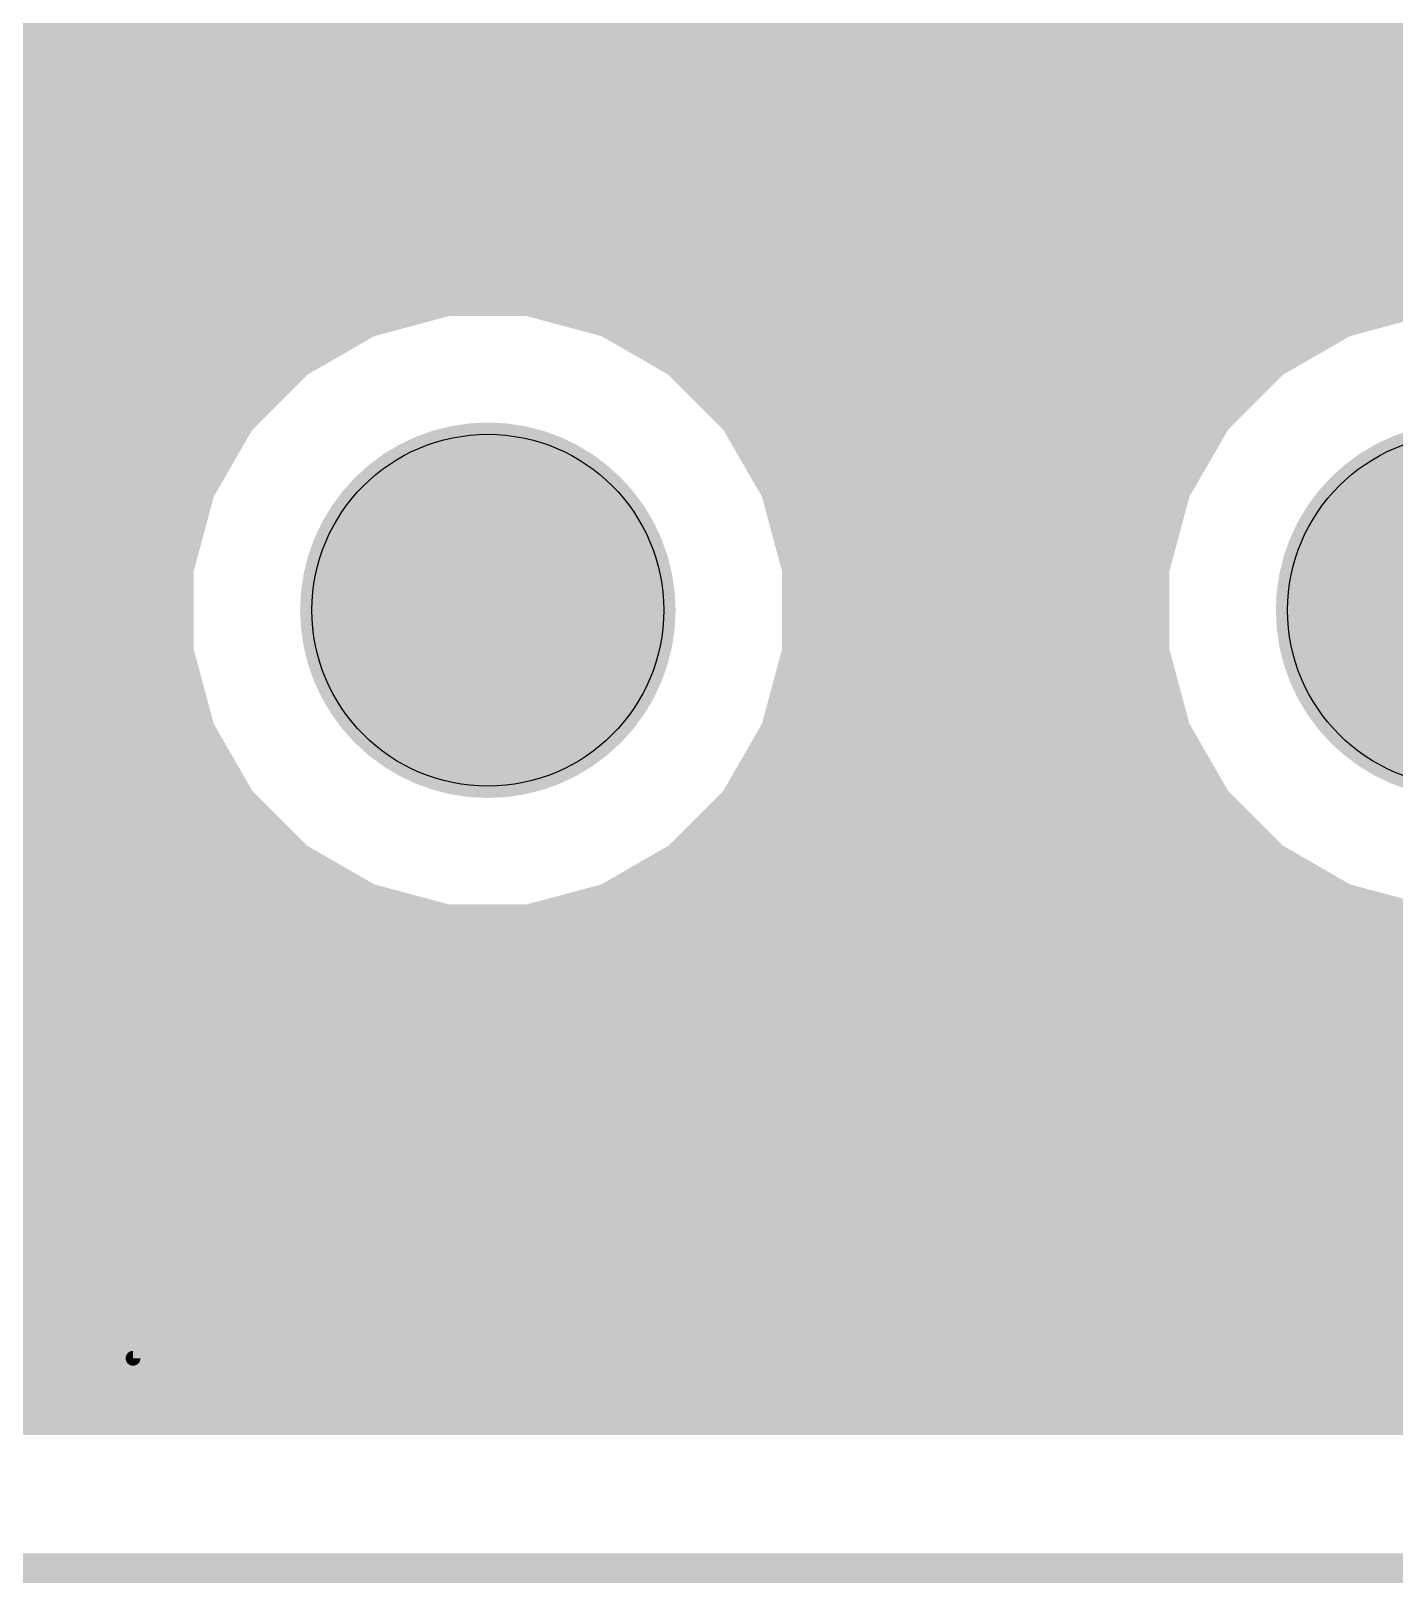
# Model space of a CAD drawing. Extents: x 0 to 10.8, y 0 to 6.1.
# Drawn here: x 7.677 to 8.138, y -0.013 to 0.512 of the extents above; entities that cross this region are included whole.
import ezdxf

# ---------------------------------------------------------------- set-up
doc = ezdxf.new("R2010")
doc.units = 0
for name, color, linetype in [('1', 22, 'CONTINUOUS'), ('116', 253, 'CONTINUOUS'), ('16', 175, 'CONTINUOUS'), ('20', 7, 'CONTINUOUS'), ('21', 253, 'CONTINUOUS'), ('29', 253, 'CONTINUOUS'), ('30', 253, 'CONTINUOUS')]:
    doc.layers.add(name, color=color, linetype=linetype)

# ---------------------------------------------------------------- blocks, each defined once
blk = doc.blocks.new('RECT')
blk.add_solid([(-0.5, -0.5), (0.5, -0.5), (-0.5, 0.5), (0.5, 0.5)])

msp = doc.modelspace()

# ---------------------------------------------------------------- linework, layer by layer
at = {"layer": '1', "const_width": 0.016}
for points in [[(3.957154, 0.512), (9.165854, 0.512)], [(3.941154, 0.496), (9.165854, 0.496)], [(3.922413, 0.48), (9.165854, 0.48)], [(3.551571, 0.464), (9.165854, 0.464)], [(3.571665, 0.448), (9.165854, 0.448)], [(3.582906, 0.432), (8.979366, 0.432)], [(7.81687, 0.423606), (7.789531, 0.41628)], [(7.845181, 0.423606), (7.81687, 0.423606)], [(7.87252, 0.41628), (7.845181, 0.423606)], [(8.14687, 0.423606), (8.119531, 0.41628)], [(3.589441, 0.416), (7.789051, 0.416)], [(7.789531, 0.41628), (7.76502, 0.40213)], [(7.897031, 0.40213), (7.87252, 0.41628)], [(7.873004, 0.416), (8.119051, 0.416)], [(8.119531, 0.41628), (8.09502, 0.40213)], [(7.76502, 0.40213), (7.745004, 0.382114)], [(7.917047, 0.382114), (7.897031, 0.40213)], [(8.09502, 0.40213), (8.075004, 0.382114)], [(3.519354, 0.4), (7.76289, 0.4)], [(7.899161, 0.4), (8.09289, 0.4)], [(3.59211, 0.384), (7.74689, 0.384)], [(7.745004, 0.382114), (7.730854, 0.357602)], [(7.915161, 0.384), (8.07689, 0.384)], [(7.931197, 0.357602), (7.917047, 0.382114)], [(8.075004, 0.382114), (8.060854, 0.357602)], [(3.588717, 0.368), (7.736858, 0.368)], [(7.925197, 0.368), (8.066858, 0.368)], [(7.730854, 0.357602), (7.723528, 0.330264)], [(7.938524, 0.330264), (7.931197, 0.357602)], [(8.060854, 0.357602), (8.053528, 0.330264)], [(3.58135, 0.352), (7.729354, 0.352)], [(7.932701, 0.352), (8.059354, 0.352)], [(3.568976, 0.336), (7.725067, 0.336)], [(7.936988, 0.336), (8.055067, 0.336)], [(7.723528, 0.330264), (7.723528, 0.301953)], [(7.938524, 0.301953), (7.938524, 0.330264)], [(8.053528, 0.330264), (8.053528, 0.301953)], [(3.546724, 0.32), (7.723528, 0.32)], [(7.938524, 0.32), (8.053528, 0.32)], [(1.262925, 0.304), (7.723528, 0.304)], [(7.723528, 0.301953), (7.730854, 0.274614)], [(7.931197, 0.274614), (7.938524, 0.301953)], [(7.938524, 0.304), (8.053528, 0.304)], [(8.053528, 0.301953), (8.060854, 0.274614)], [(1.262925, 0.288), (7.727264, 0.288)], [(7.934783, 0.288), (8.057264, 0.288)], [(1.259886, 0.272), (7.732362, 0.272)], [(7.730854, 0.274614), (7.745004, 0.250102)], [(7.917047, 0.250102), (7.931197, 0.274614)], [(7.929685, 0.272), (8.062362, 0.272)], [(8.060854, 0.274614), (8.075004, 0.250102)], [(1.255563, 0.256), (7.741598, 0.256)], [(7.920449, 0.256), (8.071598, 0.256)], [(7.745004, 0.250102), (7.76502, 0.230087)], [(7.897031, 0.230087), (7.917047, 0.250102)], [(8.075004, 0.250102), (8.09502, 0.230087)], [(1.246327, 0.24), (7.755106, 0.24)], [(7.906945, 0.24), (8.085106, 0.24)], [(7.76502, 0.230087), (7.789531, 0.215937)], [(7.87252, 0.215937), (7.897031, 0.230087)], [(8.09502, 0.230087), (8.119531, 0.215937)], [(1.233839, 0.224), (7.775563, 0.224)], [(7.886484, 0.224), (8.105563, 0.224)], [(7.789531, 0.215937), (7.81687, 0.20861)], [(7.845181, 0.20861), (7.87252, 0.215937)], [(8.119531, 0.215937), (8.14687, 0.20861)], [(1.215079, 0.208), (9.19698, 0.208)], [(7.81687, 0.20861), (7.845181, 0.20861)], [(1.17602, 0.192), (9.21298, 0.192)], [(0.298996, 0.176), (9.22898, 0.176)], [(0.298996, 0.16), (9.24498, 0.16)], [(0.295382, 0.144), (9.26098, 0.144)], [(0.291094, 0.128), (9.27698, 0.128)], [(0.283201, 0.112), (9.29298, 0.112)], [(0.273961, 0.096), (9.30898, 0.096)], [(0.259091, 0.08), (9.330571, 0.08)], [(0.23974, 0.064), (10.569252, 0.064)], [(10.61385, 0.045122), (0.195146, 0.045122)], [(0.205894, 0.048), (10.603098, 0.048)]]:
    msp.add_lwpolyline(points, dxfattribs=at)
at = {"layer": '1', "const_width": 0.008}
for points in [[(7.81687, 0.427606, 1), (7.81687, 0.419606)], [(7.817906, 0.419743, 1), (7.815835, 0.42747)], [(7.846217, 0.42747, 1), (7.844146, 0.419743)], [(7.845181, 0.419606, 1), (7.845181, 0.427606)], [(7.788496, 0.420143, 1), (7.790567, 0.412416)], [(7.791531, 0.412815, 1), (7.787532, 0.419744)], [(7.789051, 0.412, 1), (7.789051, 0.42)], [(7.874519, 0.419744, 1), (7.87052, 0.412815)], [(7.873004, 0.42, 1), (7.873004, 0.412)], [(7.871484, 0.412416, 1), (7.873555, 0.420143)], [(8.118496, 0.420143, 1), (8.120567, 0.412416)], [(8.121531, 0.412815, 1), (8.117532, 0.419744)], [(8.119051, 0.412, 1), (8.119051, 0.42)], [(7.76302, 0.405594, 1), (7.767019, 0.398666)], [(7.767848, 0.399301, 1), (7.762191, 0.404958)], [(7.89986, 0.404958, 1), (7.894203, 0.399301)], [(7.895032, 0.398666, 1), (7.899031, 0.405594)], [(8.09302, 0.405594, 1), (8.097019, 0.398666)], [(8.097848, 0.399301, 1), (8.092191, 0.404958)], [(7.76289, 0.396, 1), (7.76289, 0.404)], [(7.899161, 0.404, 1), (7.899161, 0.396)], [(8.09289, 0.396, 1), (8.09289, 0.404)], [(7.742176, 0.384943, 1), (7.747832, 0.379286)], [(7.748468, 0.380114, 1), (7.74154, 0.384114)], [(7.74689, 0.38, 1), (7.74689, 0.388)], [(7.915161, 0.388, 1), (7.915161, 0.38)], [(7.920511, 0.384114, 1), (7.913583, 0.380114)], [(7.914219, 0.379286, 1), (7.919876, 0.384943)], [(8.072176, 0.384943, 1), (8.077832, 0.379286)], [(8.078468, 0.380114, 1), (8.07154, 0.384114)], [(8.07689, 0.38, 1), (8.07689, 0.388)], [(7.736858, 0.364, 1), (7.736858, 0.372)], [(7.925197, 0.372, 1), (7.925197, 0.364)], [(8.066858, 0.364, 1), (8.066858, 0.372)], [(7.72739, 0.359602, 1), (7.734319, 0.355603)], [(7.734718, 0.356567, 1), (7.726991, 0.358638)], [(7.935061, 0.358638, 1), (7.927333, 0.356567)], [(7.927733, 0.355603, 1), (7.934661, 0.359602)], [(8.05739, 0.359602, 1), (8.064319, 0.355603)], [(8.064718, 0.356567, 1), (8.056991, 0.358638)], [(7.729354, 0.348, 1), (7.729354, 0.356)], [(7.932701, 0.356, 1), (7.932701, 0.348)], [(8.059354, 0.348, 1), (8.059354, 0.356)], [(7.725067, 0.332, 1), (7.725067, 0.34)], [(7.936988, 0.34, 1), (7.936988, 0.332)], [(8.055067, 0.332, 1), (8.055067, 0.34)], [(7.727528, 0.330264, 1), (7.719528, 0.330264)], [(7.942524, 0.330264, 1), (7.934524, 0.330264)], [(8.057528, 0.330264, 1), (8.049528, 0.330264)], [(7.719664, 0.331299, 1), (7.727391, 0.329228)], [(7.93466, 0.329228, 1), (7.942387, 0.331299)], [(8.049664, 0.331299, 1), (8.057391, 0.329228)], [(7.723528, 0.316, 1), (7.723528, 0.324)], [(7.938524, 0.324, 1), (7.938524, 0.316)], [(8.053528, 0.316, 1), (8.053528, 0.324)], [(7.727391, 0.302988, 1), (7.719664, 0.300917)], [(7.723528, 0.3, 1), (7.723528, 0.308)], [(7.938524, 0.308, 1), (7.938524, 0.3)], [(7.942387, 0.300917, 1), (7.93466, 0.302988)], [(8.057391, 0.302988, 1), (8.049664, 0.300917)], [(8.053528, 0.3, 1), (8.053528, 0.308)], [(7.719528, 0.301953, 1), (7.727528, 0.301953)], [(7.934524, 0.301953, 1), (7.942524, 0.301953)], [(8.049528, 0.301953, 1), (8.057528, 0.301953)], [(7.727264, 0.284, 1), (7.727264, 0.292)], [(7.934783, 0.292, 1), (7.934783, 0.284)], [(8.057264, 0.284, 1), (8.057264, 0.292)], [(7.734319, 0.276614, 1), (7.72739, 0.272614)], [(7.726991, 0.273579, 1), (7.734718, 0.27565)], [(7.732362, 0.268, 1), (7.732362, 0.276)], [(7.929685, 0.276, 1), (7.929685, 0.268)], [(7.927333, 0.27565, 1), (7.935061, 0.273579)], [(7.934661, 0.272614, 1), (7.927733, 0.276614)], [(8.064319, 0.276614, 1), (8.05739, 0.272614)], [(8.056991, 0.273579, 1), (8.064718, 0.27565)], [(8.062362, 0.268, 1), (8.062362, 0.276)], [(7.741598, 0.252, 1), (7.741598, 0.26)], [(7.920449, 0.26, 1), (7.920449, 0.252)], [(8.071598, 0.252, 1), (8.071598, 0.26)], [(7.747832, 0.252931, 1), (7.742176, 0.247274)], [(7.919876, 0.247274, 1), (7.914219, 0.252931)], [(8.077832, 0.252931, 1), (8.072176, 0.247274)], [(7.74154, 0.248103, 1), (7.748468, 0.252102)], [(7.913583, 0.252102, 1), (7.920511, 0.248103)], [(8.07154, 0.248103, 1), (8.078468, 0.252102)], [(7.755106, 0.236, 1), (7.755106, 0.244)], [(7.906945, 0.244, 1), (7.906945, 0.236)], [(8.085106, 0.236, 1), (8.085106, 0.244)], [(7.767019, 0.233551, 1), (7.76302, 0.226622)], [(7.762191, 0.227258, 1), (7.767848, 0.232915)], [(7.894203, 0.232915, 1), (7.89986, 0.227258)], [(7.899031, 0.226622, 1), (7.895032, 0.233551)], [(8.097019, 0.233551, 1), (8.09302, 0.226622)], [(8.092191, 0.227258, 1), (8.097848, 0.232915)], [(7.775563, 0.22, 1), (7.775563, 0.228)], [(7.886484, 0.228, 1), (7.886484, 0.22)], [(8.105563, 0.22, 1), (8.105563, 0.228)], [(7.790567, 0.219801, 1), (7.788496, 0.212073)], [(7.787532, 0.212473, 1), (7.791531, 0.219401)], [(7.87052, 0.219401, 1), (7.874519, 0.212473)], [(7.873555, 0.212073, 1), (7.871484, 0.219801)], [(8.120567, 0.219801, 1), (8.118496, 0.212073)], [(8.117532, 0.212473, 1), (8.121531, 0.219401)], [(7.81687, 0.21261, 1), (7.81687, 0.20461)], [(7.815835, 0.204747, 1), (7.817906, 0.212474)], [(7.844146, 0.212474, 1), (7.846217, 0.204747)], [(7.845181, 0.20461, 1), (7.845181, 0.21261)]]:
    msp.add_lwpolyline(points, format="xyb", dxfattribs=at)
at = {"layer": '116', "const_width": 0.055551}
for points in [[(7.831024, 0.282402, 1), (7.831024, 0.349803, 1), (7.831024, 0.282402)], [(8.161024, 0.282402, 1), (8.161024, 0.349803, 1), (8.161024, 0.282402)]]:
    msp.add_lwpolyline(points, format="xyb", dxfattribs=at)
at = {"layer": '16', "const_width": 0.016}
for points in [[(2.404803, 0.512), (10.327618, 0.512)], [(2.39789, 0.496), (10.331657, 0.496)], [(2.381449, 0.48), (10.341236, 0.48)], [(3.551571, 0.464), (9.735591, 0.464)], [(3.571665, 0.448), (9.529488, 0.448)], [(3.582906, 0.432), (8.979366, 0.432)], [(7.81687, 0.423606), (7.789531, 0.41628)], [(7.845181, 0.423606), (7.81687, 0.423606)], [(7.87252, 0.41628), (7.845181, 0.423606)], [(8.14687, 0.423606), (8.119531, 0.41628)], [(3.589441, 0.416), (7.789051, 0.416)], [(7.789531, 0.41628), (7.76502, 0.40213)], [(7.897031, 0.40213), (7.87252, 0.41628)], [(7.873004, 0.416), (8.119051, 0.416)], [(8.119531, 0.41628), (8.09502, 0.40213)], [(7.76502, 0.40213), (7.745004, 0.382114)], [(7.917047, 0.382114), (7.897031, 0.40213)], [(8.09502, 0.40213), (8.075004, 0.382114)], [(3.519354, 0.4), (7.76289, 0.4)], [(7.899161, 0.4), (8.09289, 0.4)], [(3.59211, 0.384), (7.74689, 0.384)], [(7.745004, 0.382114), (7.730854, 0.357602)], [(7.915161, 0.384), (8.07689, 0.384)], [(7.931197, 0.357602), (7.917047, 0.382114)], [(8.075004, 0.382114), (8.060854, 0.357602)], [(3.588717, 0.368), (7.736858, 0.368)], [(7.925197, 0.368), (8.066858, 0.368)], [(7.730854, 0.357602), (7.723528, 0.330264)], [(7.938524, 0.330264), (7.931197, 0.357602)], [(8.060854, 0.357602), (8.053528, 0.330264)], [(3.58135, 0.352), (7.729354, 0.352)], [(7.932701, 0.352), (8.059354, 0.352)], [(3.568976, 0.336), (7.725067, 0.336)], [(7.936988, 0.336), (8.055067, 0.336)], [(7.723528, 0.330264), (7.723528, 0.301953)], [(7.938524, 0.301953), (7.938524, 0.330264)], [(8.053528, 0.330264), (8.053528, 0.301953)], [(3.546724, 0.32), (7.723528, 0.32)], [(7.938524, 0.32), (8.053528, 0.32)], [(1.262925, 0.304), (7.723528, 0.304)], [(7.723528, 0.301953), (7.730854, 0.274614)], [(7.931197, 0.274614), (7.938524, 0.301953)], [(7.938524, 0.304), (8.053528, 0.304)], [(8.053528, 0.301953), (8.060854, 0.274614)], [(1.262925, 0.288), (7.727264, 0.288)], [(7.934783, 0.288), (8.057264, 0.288)], [(1.259886, 0.272), (7.732362, 0.272)], [(7.730854, 0.274614), (7.745004, 0.250102)], [(7.917047, 0.250102), (7.931197, 0.274614)], [(7.929685, 0.272), (8.062362, 0.272)], [(8.060854, 0.274614), (8.075004, 0.250102)], [(1.255563, 0.256), (7.741598, 0.256)], [(7.920449, 0.256), (8.071598, 0.256)], [(7.745004, 0.250102), (7.76502, 0.230087)], [(7.897031, 0.230087), (7.917047, 0.250102)], [(8.075004, 0.250102), (8.09502, 0.230087)], [(1.246327, 0.24), (7.755106, 0.24)], [(7.906945, 0.24), (8.085106, 0.24)], [(7.76502, 0.230087), (7.789531, 0.215937)], [(7.87252, 0.215937), (7.897031, 0.230087)], [(8.09502, 0.230087), (8.119531, 0.215937)], [(1.233839, 0.224), (7.775563, 0.224)], [(7.886484, 0.224), (8.105563, 0.224)], [(7.789531, 0.215937), (7.81687, 0.20861)], [(7.845181, 0.20861), (7.87252, 0.215937)], [(8.119531, 0.215937), (8.14687, 0.20861)], [(1.215079, 0.208), (10.514154, 0.208)], [(7.81687, 0.20861), (7.845181, 0.20861)], [(1.17602, 0.192), (10.51, 0.192)], [(0.298996, 0.176), (10.51, 0.176)], [(0.298996, 0.16), (10.51, 0.16)], [(0.295382, 0.144), (10.51361, 0.144)], [(0.291094, 0.128), (10.517898, 0.128)], [(0.283201, 0.112), (10.525791, 0.112)], [(0.273961, 0.096), (10.535031, 0.096)], [(0.259091, 0.08), (10.549906, 0.08)], [(0.23974, 0.064), (10.569252, 0.064)], [(10.61385, 0.045122), (0.195146, 0.045122)], [(0.205894, 0.048), (10.603098, 0.048)]]:
    msp.add_lwpolyline(points, dxfattribs=at)
at = {"layer": '16', "const_width": 0.008}
for points in [[(7.81687, 0.427606, 1), (7.81687, 0.419606)], [(7.817906, 0.419743, 1), (7.815835, 0.42747)], [(7.846217, 0.42747, 1), (7.844146, 0.419743)], [(7.845181, 0.419606, 1), (7.845181, 0.427606)], [(7.788496, 0.420143, 1), (7.790567, 0.412416)], [(7.791531, 0.412815, 1), (7.787532, 0.419744)], [(7.789051, 0.412, 1), (7.789051, 0.42)], [(7.874519, 0.419744, 1), (7.87052, 0.412815)], [(7.873004, 0.42, 1), (7.873004, 0.412)], [(7.871484, 0.412416, 1), (7.873555, 0.420143)], [(8.118496, 0.420143, 1), (8.120567, 0.412416)], [(8.121531, 0.412815, 1), (8.117532, 0.419744)], [(8.119051, 0.412, 1), (8.119051, 0.42)], [(7.76302, 0.405594, 1), (7.767019, 0.398666)], [(7.767848, 0.399301, 1), (7.762191, 0.404958)], [(7.89986, 0.404958, 1), (7.894203, 0.399301)], [(7.895032, 0.398666, 1), (7.899031, 0.405594)], [(8.09302, 0.405594, 1), (8.097019, 0.398666)], [(8.097848, 0.399301, 1), (8.092191, 0.404958)], [(7.76289, 0.396, 1), (7.76289, 0.404)], [(7.899161, 0.404, 1), (7.899161, 0.396)], [(8.09289, 0.396, 1), (8.09289, 0.404)], [(7.742176, 0.384943, 1), (7.747832, 0.379286)], [(7.748468, 0.380114, 1), (7.74154, 0.384114)], [(7.74689, 0.38, 1), (7.74689, 0.388)], [(7.915161, 0.388, 1), (7.915161, 0.38)], [(7.920511, 0.384114, 1), (7.913583, 0.380114)], [(7.914219, 0.379286, 1), (7.919876, 0.384943)], [(8.072176, 0.384943, 1), (8.077832, 0.379286)], [(8.078468, 0.380114, 1), (8.07154, 0.384114)], [(8.07689, 0.38, 1), (8.07689, 0.388)], [(7.736858, 0.364, 1), (7.736858, 0.372)], [(7.925197, 0.372, 1), (7.925197, 0.364)], [(8.066858, 0.364, 1), (8.066858, 0.372)], [(7.72739, 0.359602, 1), (7.734319, 0.355603)], [(7.734718, 0.356567, 1), (7.726991, 0.358638)], [(7.935061, 0.358638, 1), (7.927333, 0.356567)], [(7.927733, 0.355603, 1), (7.934661, 0.359602)], [(8.05739, 0.359602, 1), (8.064319, 0.355603)], [(8.064718, 0.356567, 1), (8.056991, 0.358638)], [(7.729354, 0.348, 1), (7.729354, 0.356)], [(7.932701, 0.356, 1), (7.932701, 0.348)], [(8.059354, 0.348, 1), (8.059354, 0.356)], [(7.725067, 0.332, 1), (7.725067, 0.34)], [(7.936988, 0.34, 1), (7.936988, 0.332)], [(8.055067, 0.332, 1), (8.055067, 0.34)], [(7.727528, 0.330264, 1), (7.719528, 0.330264)], [(7.942524, 0.330264, 1), (7.934524, 0.330264)], [(8.057528, 0.330264, 1), (8.049528, 0.330264)], [(7.719664, 0.331299, 1), (7.727391, 0.329228)], [(7.93466, 0.329228, 1), (7.942387, 0.331299)], [(8.049664, 0.331299, 1), (8.057391, 0.329228)], [(7.723528, 0.316, 1), (7.723528, 0.324)], [(7.938524, 0.324, 1), (7.938524, 0.316)], [(8.053528, 0.316, 1), (8.053528, 0.324)], [(7.727391, 0.302988, 1), (7.719664, 0.300917)], [(7.723528, 0.3, 1), (7.723528, 0.308)], [(7.938524, 0.308, 1), (7.938524, 0.3)], [(7.942387, 0.300917, 1), (7.93466, 0.302988)], [(8.057391, 0.302988, 1), (8.049664, 0.300917)], [(8.053528, 0.3, 1), (8.053528, 0.308)], [(7.719528, 0.301953, 1), (7.727528, 0.301953)], [(7.934524, 0.301953, 1), (7.942524, 0.301953)], [(8.049528, 0.301953, 1), (8.057528, 0.301953)], [(7.727264, 0.284, 1), (7.727264, 0.292)], [(7.934783, 0.292, 1), (7.934783, 0.284)], [(8.057264, 0.284, 1), (8.057264, 0.292)], [(7.734319, 0.276614, 1), (7.72739, 0.272614)], [(7.726991, 0.273579, 1), (7.734718, 0.27565)], [(7.732362, 0.268, 1), (7.732362, 0.276)], [(7.929685, 0.276, 1), (7.929685, 0.268)], [(7.927333, 0.27565, 1), (7.935061, 0.273579)], [(7.934661, 0.272614, 1), (7.927733, 0.276614)], [(8.064319, 0.276614, 1), (8.05739, 0.272614)], [(8.056991, 0.273579, 1), (8.064718, 0.27565)], [(8.062362, 0.268, 1), (8.062362, 0.276)], [(7.741598, 0.252, 1), (7.741598, 0.26)], [(7.920449, 0.26, 1), (7.920449, 0.252)], [(8.071598, 0.252, 1), (8.071598, 0.26)], [(7.747832, 0.252931, 1), (7.742176, 0.247274)], [(7.919876, 0.247274, 1), (7.914219, 0.252931)], [(8.077832, 0.252931, 1), (8.072176, 0.247274)], [(7.74154, 0.248103, 1), (7.748468, 0.252102)], [(7.913583, 0.252102, 1), (7.920511, 0.248103)], [(8.07154, 0.248103, 1), (8.078468, 0.252102)], [(7.755106, 0.236, 1), (7.755106, 0.244)], [(7.906945, 0.244, 1), (7.906945, 0.236)], [(8.085106, 0.236, 1), (8.085106, 0.244)], [(7.767019, 0.233551, 1), (7.76302, 0.226622)], [(7.762191, 0.227258, 1), (7.767848, 0.232915)], [(7.894203, 0.232915, 1), (7.89986, 0.227258)], [(7.899031, 0.226622, 1), (7.895032, 0.233551)], [(8.097019, 0.233551, 1), (8.09302, 0.226622)], [(8.092191, 0.227258, 1), (8.097848, 0.232915)], [(7.775563, 0.22, 1), (7.775563, 0.228)], [(7.886484, 0.228, 1), (7.886484, 0.22)], [(8.105563, 0.22, 1), (8.105563, 0.228)], [(7.790567, 0.219801, 1), (7.788496, 0.212073)], [(7.787532, 0.212473, 1), (7.791531, 0.219401)], [(7.87052, 0.219401, 1), (7.874519, 0.212473)], [(7.873555, 0.212073, 1), (7.871484, 0.219801)], [(8.120567, 0.219801, 1), (8.118496, 0.212073)], [(8.117532, 0.212473, 1), (8.121531, 0.219401)], [(7.81687, 0.21261, 1), (7.81687, 0.20461)], [(7.815835, 0.204747, 1), (7.817906, 0.212474)], [(7.844146, 0.212474, 1), (7.846217, 0.204747)], [(7.845181, 0.20461, 1), (7.845181, 0.21261)]]:
    msp.add_lwpolyline(points, format="xyb", dxfattribs=at)
at = {"layer": '20', "const_width": 0.01}
msp.add_lwpolyline([(-0.000787, -0.007874), (10.807087, -0.007874)], dxfattribs=at)
at = {"layer": '20'}
for centre in [(7.831028, 0.31611), (8.161028, 0.31611)]:
    msp.add_circle(centre, 0.0595, dxfattribs=at)
at = {"layer": '21', "const_width": 0.005}
for points in [[(7.711028, 0.06311), (7.711028, 0.90311)], [(8.281028, 0.06311), (7.711028, 0.06311)]]:
    msp.add_lwpolyline(points, dxfattribs=at)
at = {"layer": '21', "const_width": 0.0025}
for points in [[(7.711028, 0.06436, 1), (7.711028, 0.06186)], [(7.709778, 0.06311, 1), (7.712278, 0.06311)]]:
    msp.add_lwpolyline(points, format="xyb", dxfattribs=at)
at = {"layer": '29', "const_width": 0.0635}
for points in [[(7.831028, 0.28436, 1), (7.831028, 0.34786, 1), (7.831028, 0.28436)], [(8.161028, 0.28436, 1), (8.161028, 0.34786, 1), (8.161028, 0.28436)]]:
    msp.add_lwpolyline(points, format="xyb", dxfattribs=at)
at = {"layer": '30', "const_width": 0.0635}
for points in [[(7.831028, 0.28436, 1), (7.831028, 0.34786, 1), (7.831028, 0.28436)], [(8.161028, 0.28436, 1), (8.161028, 0.34786, 1), (8.161028, 0.28436)]]:
    msp.add_lwpolyline(points, format="xyb", dxfattribs=at)

# ---------------------------------------------------------------- block references
at = {"layer": '21', "xscale": 0.23, "yscale": 0.09}
msp.add_blockref('RECT', (7.996028, 0.10811), dxfattribs=at)

doc.saveas('drawing.dxf')
